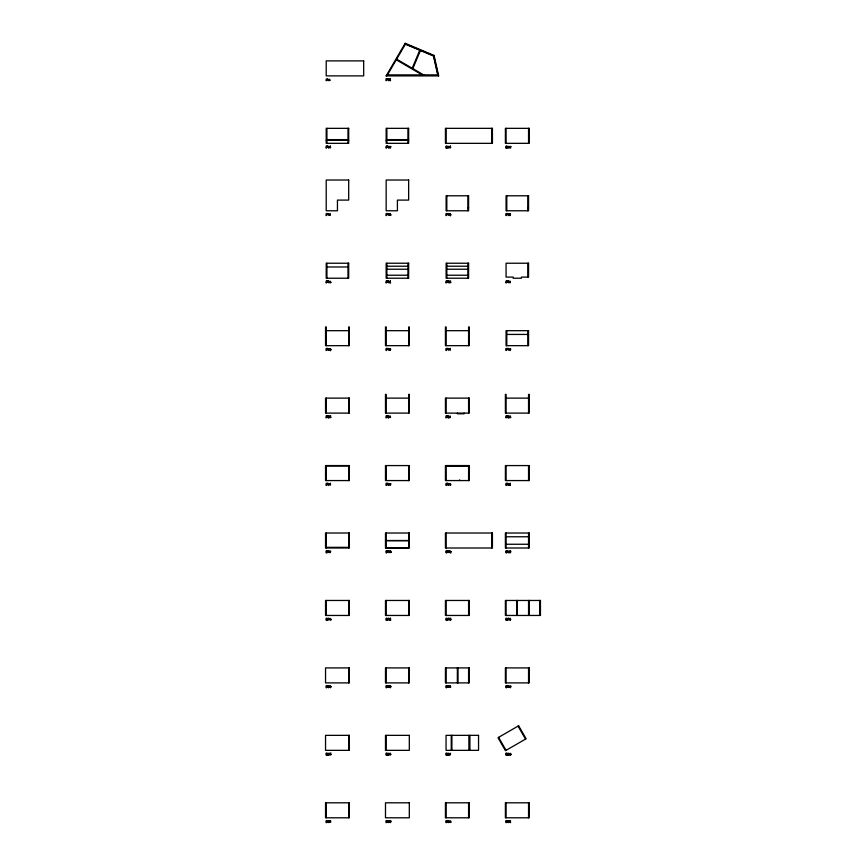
<?xml version="1.0" encoding="UTF-8"?>
<svg xmlns="http://www.w3.org/2000/svg" width="866" height="866" viewBox="0 0 866 866"><rect width="100%" height="100%" fill="white"/><g stroke="black" fill="none" stroke-linecap="round" stroke-linejoin="round"><path stroke-width="1.3" d="M327.456 754.795L326.482 754.968L326.482 754.264L327.759 754.751L326.211 755.217L326.211 753.139L327.5 753.29L327.781 754.611M327.478 822.159L326.482 822.419L326.482 821.704L327.759 822.202L326.211 822.668L326.211 820.589L327.5 820.73L327.781 822.061M412.205 68.252L419.783 50.206M412.822 68.62L420.432 50.477M386.16 75.883L405.18 43.3L434.082 55.435L438.661 75.883L386.16 75.883L387.405 75.169L437.774 75.169L438.661 75.883M405.526 43.96L387.167 75.364L438.131 75.364M405.18 43.3L405.483 44.198L433.465 55.944L434.082 55.435M326.926 139.621L347.98 139.621M386.875 139.621L407.929 139.621M326.211 140.335L348.695 140.335M386.16 140.335L408.644 140.335M467.889 207.775L468.593 207.775M527.838 207.775L528.552 207.775M386.875 266.23L407.929 266.23M446.824 266.23L467.889 266.23M326.926 266.977L347.98 266.977M386.875 269.229L407.929 269.229M446.824 269.229L467.889 269.229M386.875 275.226L407.929 275.226M446.824 275.226L467.889 275.226M326.211 330.682L348.695 330.682M386.16 330.682L408.644 330.682M446.12 330.682L468.593 330.682M506.783 334.428L527.838 334.428M386.16 398.122L408.644 398.122M506.069 398.122L528.552 398.122M326.287 465.951L348.619 465.951L348.619 466.622M446.12 466.244L468.593 466.244M506.069 536.768L528.552 536.768M385.489 540.514L409.315 540.514M386.16 540.687L408.644 540.687M506.069 544.259L528.552 544.259M326.211 547.334L348.695 547.334M386.16 547.842L408.644 547.842M405.375 43.906L433.747 55.814L438.153 75.472M396.715 59.213L424.059 75.169M396.357 59.83L422.651 75.169M518.041 726.13L525.532 739.109M498.578 737.367L506.069 750.346M433.465 55.944L437.774 75.169M539.789 600.463L539.789 615.455M529.223 600.463L529.223 615.455M528.552 128.341L528.552 143.334M528.552 413.114L528.552 394.376L529.223 394.376L529.223 413.114L505.398 413.114L505.398 394.376L506.069 394.376L506.069 413.114M528.552 465.572L528.552 480.565M528.552 533.023L528.552 548.005M528.552 600.463L528.552 615.455M528.552 667.913L528.552 682.895M528.552 802.804L528.552 817.796M527.838 195.792L527.838 210.774M527.838 263.232L527.838 277.098M527.838 330.682L527.838 345.664M517.305 600.463L517.305 615.455M516.634 600.463L516.634 615.455M506.783 195.792L506.783 210.774M506.783 330.682L506.783 345.664M506.069 128.341L506.069 143.334M506.069 465.572L506.069 480.565M506.069 533.023L506.069 548.005M506.069 600.463L506.069 615.455M506.069 667.913L506.069 682.895M506.069 802.804L506.069 817.796M491.758 128.341L491.758 143.334M491.758 533.023L491.758 548.005M469.913 735.353L469.913 750.346M468.885 735.353L468.885 750.346M468.593 345.664L468.593 326.937L469.275 326.937L469.275 345.664L445.438 345.664L445.438 326.937L446.12 326.937L446.12 345.664M468.593 398.122L468.593 413.114M468.593 465.572L468.593 480.565M468.593 600.463L468.593 615.455M468.593 667.913L468.593 682.895M468.593 802.804L468.593 817.796M467.889 195.792L467.889 210.774M467.889 263.232L467.889 278.224M464.1 413.114L464.1 413.786L457.432 413.786L457.432 413.114M459.608 479.883L459.608 480.565M458.027 667.913L458.027 682.895M457.356 667.913L457.356 682.895M451.9 735.353L451.9 750.346M451.251 735.353L451.251 750.346M446.824 195.792L446.824 210.774M446.824 263.232L446.824 278.224M446.12 128.341L446.12 143.334M446.12 398.122L446.12 413.114M446.12 465.572L446.185 480.565M446.12 533.023L446.12 548.005M446.12 600.463L446.12 615.455M446.12 667.913L446.12 682.895M446.12 802.804L446.12 817.796M408.644 345.664L408.644 326.937L409.315 326.937L409.315 345.664L385.489 345.664L385.489 326.937L386.16 326.937L386.16 345.664M408.644 413.114L408.644 394.376L409.315 394.376L409.315 413.114L385.489 413.114L385.489 394.376L386.16 394.376L386.16 413.114M408.644 465.572L408.644 480.565M408.644 533.023L408.644 548.005M408.644 600.463L408.644 615.455M408.644 667.913L408.644 682.895M408.568 479.883L408.568 480.565M407.929 128.341L407.929 143.334M407.929 263.232L407.929 278.224M386.875 128.341L386.875 143.334M386.875 263.232L386.875 278.224M386.236 479.883L386.236 480.565L386.16 465.572M386.16 533.023L386.16 548.005M386.16 600.463L386.16 615.455M386.16 667.913L386.16 682.895M386.16 735.353L386.16 750.346M348.695 345.664L348.695 326.937L349.366 326.937L349.366 345.664L325.54 345.664L325.54 326.937L326.211 326.937L326.211 345.664M348.695 398.122L348.695 413.114M348.695 465.572L348.695 480.565M348.695 533.023L348.695 548.005M348.695 600.463L348.695 615.455M348.695 667.913L348.695 682.895M348.695 735.353L348.695 750.346M348.695 802.804L348.695 817.796M348.619 412.443L348.619 413.114M347.98 128.341L347.98 143.334M347.98 263.232L347.98 278.224M326.926 128.341L326.926 143.334M326.926 263.232L326.926 278.224M326.211 398.122L326.287 413.114M326.211 465.572L326.211 480.565M326.211 533.023L326.211 548.005M326.211 600.463L326.211 615.455M326.211 802.804L326.211 817.796M389.429 416.73C390.707 419.783 390.847 413.851 389.429 416.73M389.613 753.961C390.923 757.079 390.912 751.06 389.613 753.961M509.338 281.84C510.561 284.946 510.713 278.949 509.338 281.84M509.522 619.071C510.745 622.167 510.908 616.17 509.522 619.071M327.878 349.182C328.366 353.198 330.184 346.616 327.878 349.182M327.878 416.633C328.366 420.638 330.184 414.056 327.878 416.633M327.878 484.072C328.366 488.088 330.184 481.507 327.878 484.072M328.073 686.413C328.56 690.429 330.368 683.848 328.073 686.413M328.073 753.864C328.56 757.869 330.368 751.287 328.073 753.864M328.073 821.304C328.55 825.298 330.39 818.781 328.073 821.304M389.44 349.182C389.938 353.198 391.746 346.616 389.44 349.182M387.838 416.633C388.325 420.638 390.133 414.056 387.838 416.633M387.838 484.072C388.325 488.088 390.133 481.507 387.838 484.072M389.635 686.413C390.122 690.429 391.93 683.848 389.635 686.413M388.022 753.864C388.509 757.869 390.317 751.287 388.022 753.864M388.022 821.304C388.498 825.298 390.35 818.781 388.022 821.304M447.787 416.633C448.274 420.638 450.082 414.056 447.787 416.633M447.787 484.072C448.274 488.088 450.082 481.507 447.787 484.072M447.971 753.864C448.458 757.869 450.277 751.287 447.971 753.864M447.971 821.304C448.458 825.32 450.277 818.738 447.971 821.304M509.349 214.292C509.836 218.297 511.644 211.726 509.349 214.292M507.736 416.633C508.223 420.638 510.042 414.056 507.736 416.633M507.736 484.072C508.223 488.088 510.042 481.507 507.736 484.072M509.533 551.523C510.02 555.517 511.838 548.99 509.533 551.523M507.931 753.864C508.418 757.869 510.226 751.287 507.931 753.864M507.931 821.304C508.418 825.32 510.226 818.738 507.931 821.304M330.834 349.463C330.801 353.664 328.366 346.021 330.834 349.463M331.029 686.695C330.173 690.04 329.307 684.302 331.029 686.695M450.742 214.562C450.721 218.773 448.274 211.142 450.742 214.562M450.926 551.794C450.959 555.994 448.393 548.416 450.926 551.794M328.95 349.518C328.084 352.267 328.117 346.746 328.95 349.518M328.95 416.968C328.084 419.739 328.127 414.175 328.95 416.968M328.95 484.408C328.052 487.136 328.138 481.637 328.95 484.408M329.145 686.749C328.246 689.52 328.333 683.956 329.145 686.749M329.145 754.199C328.29 756.96 328.29 751.417 329.145 754.199M329.145 821.639C328.268 824.367 328.311 818.868 329.145 821.639M390.512 349.518C389.646 352.267 389.678 346.746 390.512 349.518M388.91 416.968C388.033 419.739 388.076 414.175 388.91 416.968M388.91 484.408C388.011 487.136 388.087 481.637 388.91 484.408M390.707 686.749C389.808 689.52 389.895 683.956 390.707 686.749M389.094 754.199C388.239 756.96 388.249 751.417 389.094 754.199M389.094 821.639C388.217 824.367 388.26 818.868 389.094 821.639M448.859 416.968C447.982 419.718 448.036 414.186 448.859 416.968M448.859 484.408C447.939 487.136 448.047 481.637 448.859 484.408M449.043 754.199C448.177 756.96 448.209 751.417 449.043 754.199M449.043 821.639C448.155 824.378 448.22 818.868 449.043 821.639M510.42 214.627C509.554 217.377 509.587 211.845 510.42 214.627M508.807 416.968C507.941 419.718 507.985 414.186 508.807 416.968M508.807 484.408C507.898 487.136 508.006 481.637 508.807 484.408M510.604 551.859C509.706 554.586 509.803 549.076 510.604 551.859M509.002 754.199C508.136 756.96 508.158 751.417 509.002 754.199M509.002 821.639C508.104 824.378 508.18 818.868 509.002 821.639M330.844 417.282C328.55 418.765 331.277 417.087 329.719 415.94L330.747 415.94L329.816 416.741L330.844 417.282M331.039 754.513C328.831 755.986 331.386 754.34 329.914 753.171L330.942 753.171L330 753.972L331.039 754.513M450.753 282.392C448.545 283.864 451.045 282.229 449.627 281.049L450.656 281.049L449.714 281.851L450.753 282.392M450.937 619.623C449.53 621.398 450.504 619.904 449.811 618.281L450.84 618.281L449.909 619.082L450.937 619.623M328.625 79.553C328.257 82.844 327.034 77.972 328.625 79.553M390.793 215.049C388.185 216.955 390.523 211.207 390.793 215.049M390.977 552.281C388.412 554.153 390.696 548.459 390.977 552.281M510.691 417.39C508.093 419.285 510.431 413.547 510.691 417.39M510.886 754.622C508.223 756.473 510.669 750.768 510.886 754.622M329.935 80.257C328.831 81.88 329.177 77.139 329.935 80.257M330.834 282.478C329.318 284.665 330.033 278.592 330.834 282.478M331.018 619.71C329.502 621.885 330.238 615.834 331.018 619.71M450.742 484.819C449.216 486.984 449.941 480.944 450.742 484.819M450.926 822.05C449.422 824.27 450.158 818.121 450.926 822.05M329.805 215.374C331.115 214.378 329.989 212.062 329.805 215.374M330 552.605C331.299 551.61 330.173 549.293 330 552.605M449.714 417.715C451.024 416.708 449.887 414.392 449.714 417.715M449.898 754.946C451.208 753.94 450.082 751.623 449.898 754.946M329.199 146.69C328.658 151.02 327.326 144.622 329.199 146.69M389.148 79.25C388.607 83.58 387.275 77.171 389.148 79.25M389.148 146.69C388.607 151.02 387.275 144.622 389.148 146.69M390.761 146.69C390.22 151.02 388.888 144.622 390.761 146.69M390.761 483.921C390.22 488.251 388.888 481.853 390.761 483.921M449.292 146.69C448.75 151.02 447.419 144.622 449.292 146.69M390.945 821.152C390.414 825.482 389.083 819.074 390.945 821.152M509.24 146.69C508.699 151.02 507.368 144.622 509.24 146.69M510.853 146.69C510.312 151.02 508.981 144.622 510.853 146.69M509.056 214.14C508.515 218.459 507.184 212.062 509.056 214.14M510.669 349.03C510.128 353.36 508.797 346.963 510.669 349.03M509.24 551.371C508.699 555.691 507.368 549.293 509.24 551.371M510.853 686.262C510.312 690.592 508.981 684.194 510.853 686.262M327.489 552.281L326.482 552.638L326.482 551.923L327.489 552.281M327.781 552.281L326.211 552.876L326.211 550.808L327.5 550.949L327.781 552.281M327.489 619.72L326.482 620.078L326.482 619.363L327.489 619.72M327.781 619.72L326.211 620.327L326.211 618.248L327.5 618.389L327.781 619.72M327.489 687.171L326.482 687.528L326.482 686.814L327.489 687.171M327.781 687.171L326.211 687.766L326.211 685.699L327.5 685.84L327.781 687.171M387.448 552.281L386.442 552.638L386.442 551.923L387.448 552.281M387.73 552.281L386.16 552.876L386.16 550.808L387.448 550.949L387.73 552.281M387.448 619.72L386.442 620.078L386.442 619.363L387.448 619.72M387.73 619.72L386.16 620.327L386.16 618.248L387.448 618.389L387.73 619.72M387.448 687.171L386.442 687.528L386.442 686.814L387.448 687.171M387.73 687.171L386.16 687.766L386.16 685.699L387.448 685.84L387.73 687.171M447.397 147.599L446.391 147.956L446.391 147.242L447.397 147.599M447.679 147.599L446.12 148.205L446.12 146.127L447.397 146.267L447.679 147.599M387.448 754.611L386.442 754.968L386.442 754.264L387.448 754.611M387.73 754.611L386.16 755.217L386.16 753.139L387.448 753.29L387.73 754.611M387.73 822.061L386.16 822.668L386.16 820.589L387.448 820.73L387.73 822.061M387.448 822.061L386.442 822.419L386.442 821.704L387.448 822.061M447.397 552.281L446.391 552.638L446.391 551.923L447.397 552.281M447.679 552.281L446.12 552.876L446.12 550.808L447.397 550.949L447.679 552.281M447.397 619.72L446.391 620.078L446.391 619.363L447.397 619.72M447.679 619.72L446.12 620.327L446.12 618.248L447.397 618.389L447.679 619.72M447.679 687.171L446.12 687.766L446.12 685.699L447.397 685.84L447.679 687.171M447.397 687.171L446.391 687.528L446.391 686.814L447.397 687.171M507.346 147.599L506.339 147.956L506.339 147.242L507.346 147.599M507.628 147.599L506.069 148.205L506.069 146.127L507.357 146.267L507.628 147.599M447.397 754.611L446.391 754.968L446.391 754.264L447.397 754.611M447.679 754.611L446.12 755.217L446.12 753.139L447.397 753.29L447.679 754.611M447.397 822.061L446.391 822.419L446.391 821.704L447.397 822.061M447.679 822.061L446.12 822.668L446.12 820.589L447.397 820.73L447.679 822.061M507.346 552.281L506.339 552.638L506.339 551.923L507.346 552.281M507.628 552.281L506.069 552.876L506.069 550.808L507.357 550.949L507.628 552.281M507.346 619.72L506.339 620.078L506.339 619.363L507.346 619.72M507.628 619.72L506.069 620.327L506.069 618.248L507.357 618.389L507.628 619.72M507.346 687.171L506.339 687.528L506.339 686.814L507.346 687.171M507.628 687.171L506.069 687.766L506.069 685.699L507.357 685.84L507.628 687.171M507.628 754.611L506.069 755.217L506.069 753.139L507.357 753.29L507.628 754.611M507.346 754.611L506.339 754.968L506.339 754.264L507.346 754.611M507.628 822.061L506.069 822.668L506.069 820.589L507.357 820.73L507.628 822.061M507.346 822.061L506.339 822.419L506.339 821.704L507.346 822.061M327.402 551.371L326.482 551.674L326.482 551.047L327.402 551.371M327.402 618.811L326.482 619.125L326.482 618.497L327.402 618.811M327.402 686.262L326.482 686.565L326.482 685.937L327.402 686.262M327.402 753.701L326.482 754.015L326.482 753.388L327.402 753.701M327.402 821.152L326.482 821.466L326.482 820.838L327.402 821.152M387.362 551.371L386.442 551.674L386.442 551.047L387.362 551.371M447.311 146.69L446.391 147.004L446.391 146.376L447.311 146.69M387.362 618.811L386.442 619.125L386.442 618.497L387.362 618.811M387.362 686.262L386.442 686.565L386.442 685.937L387.362 686.262M387.362 753.701L386.442 754.015L386.442 753.388L387.362 753.701M387.362 821.152L386.442 821.466L386.442 820.838L387.362 821.152M447.311 551.371L446.391 551.674L446.391 551.047L447.311 551.371M507.26 146.69L506.339 147.004L506.339 146.376L507.26 146.69M447.311 618.811L446.391 619.125L446.391 618.497L447.311 618.811M447.311 686.262L446.391 686.565L446.391 685.937L447.311 686.262M447.311 753.701L446.391 754.015L446.391 753.388L447.311 753.701M447.311 821.152L446.391 821.466L446.391 820.838L447.311 821.152M507.26 551.371L506.339 551.674L506.339 551.047L507.26 551.371M507.26 618.811L506.339 619.125L506.339 618.497L507.26 618.811M507.26 686.262L506.339 686.565L506.339 685.937L507.26 686.262M507.26 753.701L506.339 754.015L506.339 753.388L507.26 753.701M507.26 821.152L506.339 821.466L506.339 820.838L507.26 821.152M330.552 349.15L329.74 349.171L330.552 349.15M330.747 686.381L329.924 686.402L330.747 686.381M390.523 417.325L389.711 417.315L390.523 417.325M450.461 214.248L449.638 214.27L450.461 214.248M390.707 754.557L389.895 754.546L390.707 754.557M450.645 551.48L449.833 551.501L450.645 551.48M510.431 282.435L509.609 282.424L510.431 282.435M510.615 619.666L509.803 619.655L510.615 619.666M390.534 215.06L389.689 215.049L390.534 215.06M390.718 552.292L389.884 552.389L390.718 552.292M510.431 417.401L509.598 417.499L510.431 417.401M510.626 754.632L509.782 754.622L510.626 754.632M390.447 214.108L389.765 214.086L390.447 214.108M390.631 551.339L389.96 551.317L390.631 551.339M510.345 416.449L509.673 416.427L510.345 416.449M510.539 753.68L509.858 753.658L510.539 753.68M330.271 146.116C328.864 146.884 331.429 149.753 330.271 146.116M328.658 213.566C327.251 214.335 329.816 217.204 328.658 213.566M328.658 281.006C327.251 281.786 329.816 284.643 328.658 281.006M388.607 213.566C387.199 214.335 389.765 217.204 388.607 213.566M450.363 146.116C448.956 146.884 451.522 149.753 450.363 146.116M388.607 281.006C387.199 281.786 389.765 284.643 388.607 281.006M448.566 213.566C447.148 214.335 449.725 217.204 448.566 213.566M388.607 348.457C387.199 349.225 389.765 352.094 388.607 348.457M448.566 281.006C447.148 281.786 449.725 284.643 448.566 281.006M330.271 483.347C328.864 484.116 331.429 486.984 330.271 483.347M448.566 348.457C447.148 349.225 449.725 352.094 448.566 348.457M450.168 348.457C448.761 349.225 451.327 352.094 450.168 348.457M328.842 550.798C327.435 551.566 330 554.435 328.842 550.798M508.515 281.006C507.108 281.786 509.673 284.643 508.515 281.006M328.842 618.237C327.435 619.017 330 621.875 328.842 618.237M508.515 348.457C507.108 349.225 509.673 352.094 508.515 348.457M388.802 550.798C387.383 551.566 389.96 554.435 388.802 550.798M388.802 618.237C387.383 619.017 389.96 621.875 388.802 618.237M448.75 550.798C447.343 551.566 449.909 554.435 448.75 550.798M388.802 685.688C387.383 686.457 389.96 689.325 388.802 685.688M448.75 618.237C447.343 619.017 449.909 621.875 448.75 618.237M330.455 820.578C329.048 821.347 331.613 824.216 330.455 820.578M448.75 685.688C447.343 686.457 449.909 689.325 448.75 685.688M450.363 685.688C448.956 686.457 451.522 689.325 450.363 685.688M508.699 618.237C507.292 619.017 509.858 621.875 508.699 618.237M508.699 685.688C507.292 686.457 509.858 689.325 508.699 685.688M390.241 79.087L389.592 80.029L390.241 79.087M390.241 281.428L389.592 282.359L390.241 281.428M390.425 618.66L389.787 619.591L390.425 618.66M510.15 483.769L509.5 484.7L510.15 483.769M510.334 821L509.684 821.931L510.334 821M390.285 78.676L389.343 80.257L390.501 80.754L390.285 78.676M390.285 281.017L389.343 282.597L390.501 283.095L390.285 281.017M390.479 618.248L389.527 619.829L390.685 620.327L390.479 618.248M510.193 483.358L509.251 484.938L510.399 485.436L510.193 483.358M510.377 820.589L509.435 822.17L510.594 822.668L510.377 820.589M518.626 725.784L497.993 737.702L505.484 750.681L526.117 738.763L518.626 725.784M363.677 60.891L326.211 60.891L326.211 75.883L363.677 75.883L363.677 60.891M387.557 78.676L386.16 78.676L386.16 80.754L386.442 79.813L387.405 79.813L386.442 78.925L387.557 78.676M327.348 79.098L326.211 79.098L326.211 80.754L327.348 79.098M348.695 128.341L326.211 128.341L326.211 143.334L348.695 143.334L348.695 128.341M408.644 128.341L386.16 128.341L386.16 143.334L408.644 143.334L408.644 128.341M492.429 128.341L445.438 128.341L445.438 143.334L492.429 143.334L492.429 128.341M529.223 128.341L505.398 128.341L505.398 143.334L529.223 143.334L529.223 128.341M327.608 146.127L326.211 146.127L326.211 148.205L326.482 147.263L327.456 147.263L326.482 146.376L327.608 146.127M387.557 146.127L386.16 146.127L386.16 148.205L386.442 147.263L387.405 147.263L386.442 146.376L387.557 146.127M348.695 180.02L326.211 180.02L326.211 210.774L337.448 210.774L337.448 200.1L348.695 200.1L348.695 180.02M408.644 180.02L386.16 180.02L386.16 210.774L397.407 210.774L397.407 200.1L408.644 200.1L408.644 180.02M468.593 195.792L446.12 195.792L446.12 210.774L468.593 210.774L468.593 195.792M528.552 195.792L506.069 195.792L506.069 210.774L528.552 210.774L528.552 195.792M327.608 213.577L326.211 213.577L326.211 215.645L326.482 214.703L327.456 214.703L326.482 213.815L327.608 213.577M387.557 213.577L386.16 213.577L386.16 215.645L386.442 214.703L387.405 214.703L386.442 213.815L387.557 213.577M447.516 213.577L446.12 213.577L446.12 215.645L446.391 214.703L447.365 214.703L446.391 213.815L447.516 213.577M507.465 213.577L506.069 213.577L506.069 215.645L506.339 214.703L507.314 214.703L506.339 213.815L507.465 213.577M348.695 263.232L326.211 263.232L326.211 278.224L348.695 278.224L348.695 263.232M408.644 263.232L386.16 263.232L386.16 278.224L408.644 278.224L408.644 263.232M468.593 263.232L446.12 263.232L446.12 278.224L468.593 278.224L468.593 263.232M528.552 263.232L506.069 263.232L506.069 277.098L513.181 277.098L513.181 278.224L521.429 278.224L521.429 277.098L528.552 277.098L528.552 263.232M327.608 281.017L326.211 281.017L326.211 283.095L326.482 282.154L327.456 282.154L326.482 281.266L327.608 281.017M387.557 281.017L386.16 281.017L386.16 283.095L386.442 282.154L387.405 282.154L386.442 281.266L387.557 281.017M447.516 281.017L446.12 281.017L446.12 283.095L446.391 282.154L447.365 282.154L446.391 281.266L447.516 281.017M507.465 281.017L506.069 281.017L506.069 283.095L506.339 282.154L507.314 282.154L506.339 281.266L507.465 281.017M528.552 330.682L506.069 330.682L506.069 345.664L528.552 345.664L528.552 330.682M327.608 348.468L326.211 348.468L326.211 350.535L326.482 349.593L327.456 349.593L326.482 348.706L327.608 348.468M387.557 348.468L386.16 348.468L386.16 350.535L386.442 349.593L387.405 349.593L386.442 348.706L387.557 348.468M447.516 348.468L446.12 348.468L446.12 350.535L446.391 349.593L447.365 349.593L446.391 348.706L447.516 348.468M507.465 348.468L506.069 348.468L506.069 350.535L506.339 349.593L507.314 349.593L506.339 348.706L507.465 348.468M349.366 398.122L325.54 398.122L325.54 413.114L349.366 413.114L349.366 398.122M469.275 398.122L445.438 398.122L445.438 413.114L469.275 413.114L469.275 398.122M327.608 415.907L326.211 415.907L326.211 417.986L326.482 417.044L327.456 417.044L326.482 416.156L327.608 415.907M387.557 415.907L386.16 415.907L386.16 417.986L386.442 417.044L387.405 417.044L386.442 416.156L387.557 415.907M447.516 415.907L446.12 415.907L446.12 417.986L446.391 417.044L447.365 417.044L446.391 416.156L447.516 415.907M507.465 415.907L506.069 415.907L506.069 417.986L506.339 417.044L507.314 417.044L506.339 416.156L507.465 415.907M349.366 465.572L325.54 465.572L325.54 480.565L349.366 480.565L349.366 465.572M409.315 465.572L385.489 465.572L385.489 480.565L409.315 480.565L409.315 465.572M469.275 465.572L445.438 465.572L445.438 480.565L469.275 480.565L469.275 465.572M529.223 465.572L505.398 465.572L505.398 480.565L529.223 480.565L529.223 465.572M327.608 483.358L326.211 483.358L326.211 485.436L326.482 484.495L327.456 484.495L326.482 483.607L327.608 483.358M387.557 483.358L386.16 483.358L386.16 485.436L386.442 484.495L387.405 484.495L386.442 483.607L387.557 483.358M447.516 483.358L446.12 483.358L446.12 485.436L446.391 484.495L447.365 484.495L446.391 483.607L447.516 483.358M507.465 483.358L506.069 483.358L506.069 485.436L506.339 484.495L507.314 484.495L506.339 483.607L507.465 483.358M349.366 533.023L325.54 533.023L325.54 548.005L349.366 548.005L349.366 533.023M409.315 533.023L385.489 533.023L385.489 548.005L409.315 548.005L409.315 533.023M492.429 533.023L445.438 533.023L445.438 548.005L492.429 548.005L492.429 533.023M529.223 533.023L505.398 533.023L505.398 548.005L529.223 548.005L529.223 533.023M349.366 600.463L325.54 600.463L325.54 615.455L349.366 615.455L349.366 600.463M409.315 600.463L385.489 600.463L385.489 615.455L409.315 615.455L409.315 600.463M469.275 600.463L445.438 600.463L445.438 615.455L469.275 615.455L469.275 600.463M540.46 600.463L505.398 600.463L505.398 615.455L540.46 615.455L540.46 600.463M349.366 667.913L325.54 667.913L325.54 682.895L349.366 682.895L349.366 667.913M409.315 667.913L385.489 667.913L385.489 682.895L409.315 682.895L409.315 667.913M469.275 667.913L445.438 667.913L445.438 682.895L469.275 682.895L469.275 667.913M529.223 667.913L505.398 667.913L505.398 682.895L529.223 682.895L529.223 667.913M349.366 735.353L325.54 735.353L325.54 750.346L349.366 750.346L349.366 735.353M409.315 735.353L385.489 735.353L385.489 750.346L409.315 750.346L409.315 735.353M478.541 735.353L446.055 735.353L446.055 750.346L478.541 750.346L478.541 735.353M349.366 802.804L325.54 802.804L325.54 817.796L349.366 817.796L349.366 802.804M409.315 802.804L385.489 802.804L385.489 817.796L409.315 817.796L409.315 802.804M469.275 802.804L445.438 802.804L445.438 817.796L469.275 817.796L469.275 802.804M529.223 802.804L505.398 802.804L505.398 817.796L529.223 817.796L529.223 802.804"/></g></svg>
